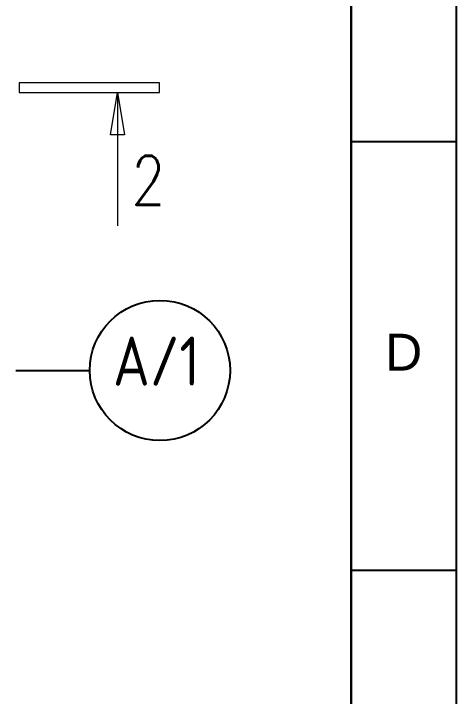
# Model space of a CAD drawing. Header units: inches. Extents: x -21163 to 11874, y -14995 to 6550.
# Drawn here: x 8717 to 11874, y -7338 to -2469 of the extents above; entities that cross this region are included whole.
import ezdxf
from ezdxf.enums import TextEntityAlignment as Align

# ---------------------------------------------------------------- set-up
doc = ezdxf.new("R2010")
doc.units = ezdxf.units.IN
doc.header["$MEASUREMENT"] = 0
doc.linetypes.add('CONTI', pattern=[0])
doc.linetypes.add('GOST2.303 5', pattern=[24, 20, -1.5, 1, -1.5])
for name, color, linetype in [('axis_dim', 8, 'CONTI'), ('BORDER', 7, 'Continuous'), ('GRID_REF', 7, 'Continuous')]:
    doc.layers.add(name, color=color, linetype=linetype)
doc.layers.add('mark', color=8, linetype='Continuous', lineweight=15)
doc.styles.add('GOST 2.304', font='CS_Gost2304.shx', dxfattribs={"width": 0.8, "oblique": 15})
doc.styles.get("Standard").update_dxf_attribs({"font": 'arial.ttf'})

msp = doc.modelspace()

# ---------------------------------------------------------------- linework, layer by layer
at = {"layer": 'axis_dim', "linetype": 'GOST2.303 5', "lineweight": 25, "ltscale": 100}
for points in [[(-618, -5014), (8759.7, -5014)], [(8759.7, -5014), (9259.7, -5014)]]:
    msp.add_lwpolyline(points, dxfattribs=at)
at = {"layer": 'axis_dim', "color": 8, "linetype": 'Continuous', "lineweight": 25, "ltscale": 100, "true_color": 0x000000}
msp.add_circle((9759.7, -5014), 500, dxfattribs=at)
at = {"layer": 'BORDER'}
for points in [[(-21163.2, -14995.2), (11873.5, -14995.2), (11873.5, 6549.6), (-21163.2, 6549.6)], [(-20412.4, -12558.8), (11122.7, -12558.8), (11122.7, 5798.8), (-20412.4, 5798.8)]]:
    msp.add_lwpolyline(points, close=True, dxfattribs=at)
at = {"layer": 'GRID_REF'}
for p, q in [((11122.7, -3380), (11873.5, -3380)), ((11122.7, -6439.6), (11873.5, -6439.6))]:
    msp.add_line(p, q, dxfattribs=at)
msp.add_lwpolyline([(11122.7, -12558.8), (11873.5, -12558.8), (11873.5, 5798.8), (11122.7, 5798.8)], close=True, dxfattribs=at)
at = {"layer": 'mark', "linetype": 'Continuous', "ltscale": 100}
for p, q in [((9756.4, -2962.2), (8756.4, -2962.2)), ((8756.4, -2962.2), (8756.4, -3032.2)), ((9756.4, -3032.2), (9756.4, -2962.2)), ((8756.4, -3032.2), (9756.4, -3032.2)), ((9406.1, -3332.6), (9456.4, -3032.2)), ((9456.4, -3032.2), (9506.6, -3332.6)), ((9506.6, -3332.6), (9406.1, -3332.6))]:
    msp.add_line(p, q, dxfattribs=at)
msp.add_lwpolyline([(9456.4, -3032.2), (9456.4, -3982.2)], dxfattribs=at)

# ---------------------------------------------------------------- texts
at = {"layer": 'axis_dim', "color": 8, "linetype": 'Continuous', "lineweight": 25, "ltscale": 100, "true_color": 0x000000, "insert": (9425.1, -4772.3), "char_height": 350, "width": 946.731, "attachment_point": 1, "style": 'GOST 2.304'}
msp.add_mtext('{\\Fsimplex|c204;\\Q0.2618;А/1}', dxfattribs=at)
at = {"layer": 'GRID_REF'}
msp.add_text('D', height=262.8, dxfattribs=at).set_placement((11498.1, -5014.9), align=Align.CENTER)
at = {"layer": 'mark', "linetype": 'Continuous', "ltscale": 100, "insert": (9556.4, -3482.2), "char_height": 350, "width": 515.534, "attachment_point": 1, "style": 'GOST 2.304'}
msp.add_mtext('\\Fsimplex.shx;\\W0.8000000000;\\Q0.2617993878;\\T1.0000000000;\\o\\l2', dxfattribs=at)

doc.saveas('drawing.dxf')
